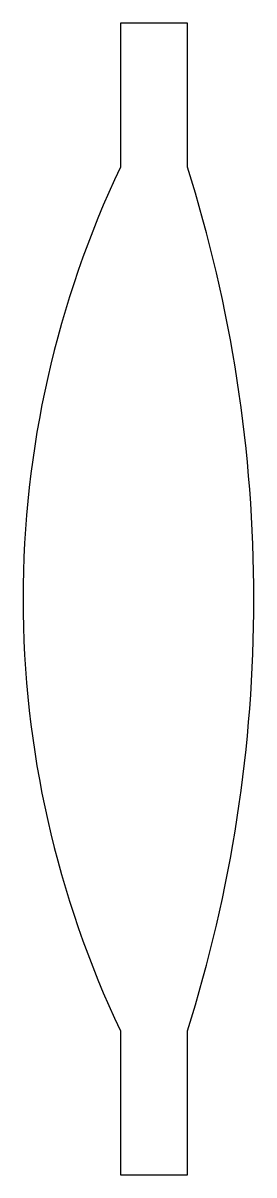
# Model space of a CAD drawing. Header units: metres. Extents: x -4 to 4, y -20 to 20.
import ezdxf

# ---------------------------------------------------------------- set-up
doc = ezdxf.new("R2010")
doc.units = ezdxf.units.M

msp = doc.modelspace()

# ---------------------------------------------------------------- linework, layer by layer
at = {"layer": 'PARAMETRIX'}
for p, q in [((1.697, 20), (-0.6228, 20)), ((-0.6228, 20), (-0.6228, 15)), ((1.697, 15), (1.697, 20)), ((-0.6228, -15), (-0.6228, -20)), ((1.697, -20), (1.697, -15)), ((-0.6228, -20), (1.697, -20))]:
    msp.add_line(p, q, dxfattribs=at)
for centre, radius, start, end in [((31, 0), 35, 154.6231, 180), ((-46, 0), 50, 360, 17.4576), ((31, 0), 35, 180, 205.3769), ((-46, 0), 50, 342.5424, 360)]:
    msp.add_arc(centre, radius, start, end, dxfattribs=at)

doc.saveas('drawing.dxf')
